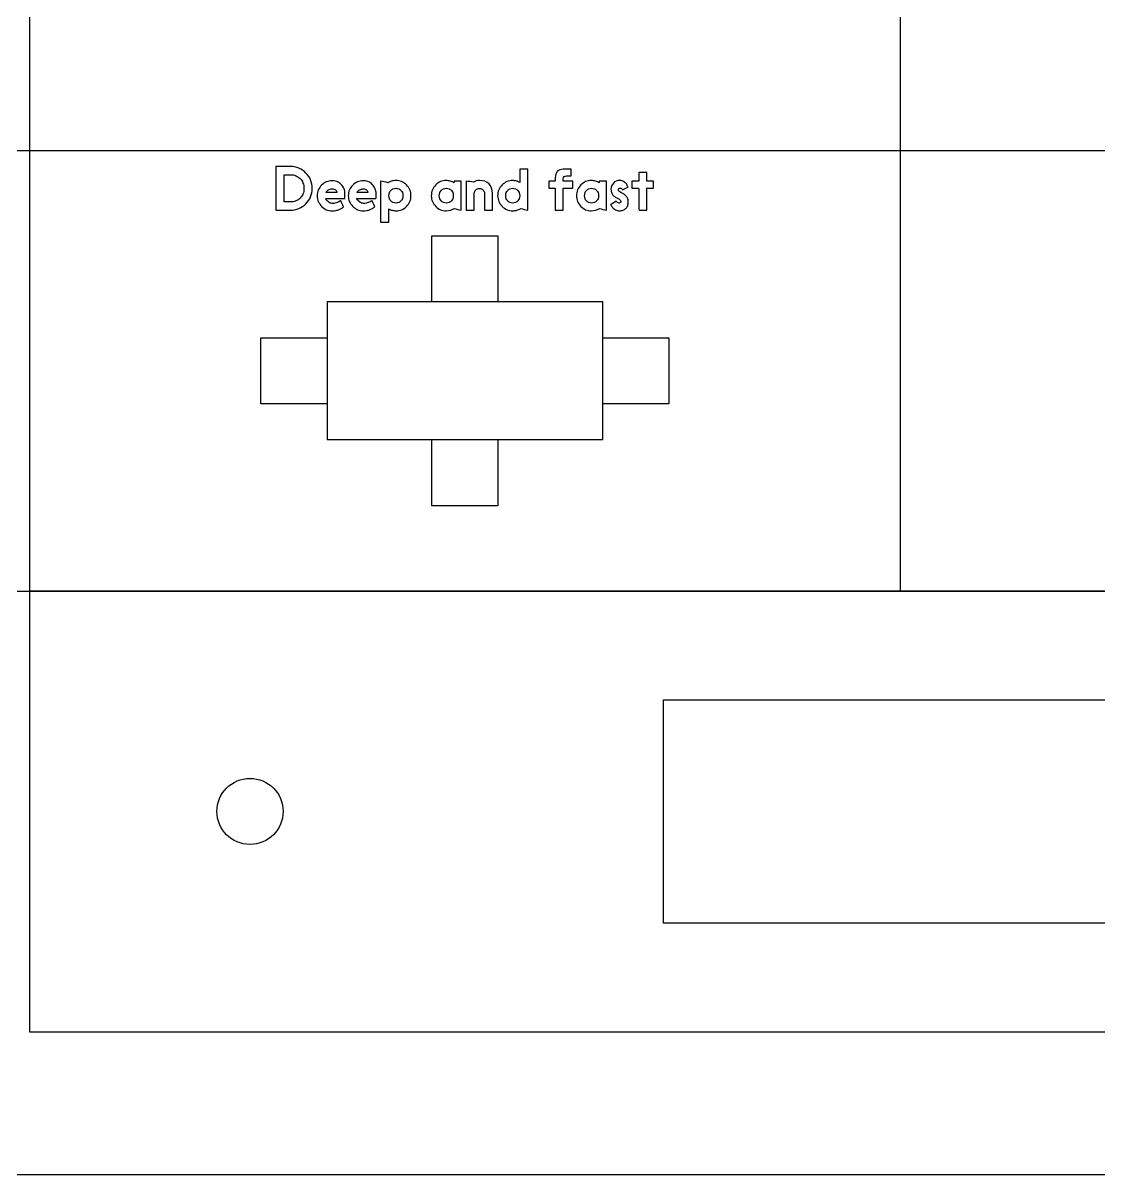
# Model space of a CAD drawing. Header units: millimetres. Extents: x 25 to 322, y 25 to 446.
# Drawn here: x 74.4 to 172, y 25 to 129.6 of the extents above; entities that cross this region are included whole.
import ezdxf

# ---------------------------------------------------------------- set-up
doc = ezdxf.new("R2010")
doc.units = ezdxf.units.MM
doc.header["$MEASUREMENT"] = 0
doc.layers.add('CNC tabs', color=254, linetype='Continuous', true_color=0xbfbfff)
doc.layers.add('Work layer', color=254, linetype='Continuous', true_color=0xdddddd)

msp = doc.modelspace()

# ---------------------------------------------------------------- linework, layer by layer
at = {"layer": 'CNC tabs'}
for points in [[(111.5, 104.25, -8), (111.5, 107.25, -8), (111.5, 110.25, -8)], [(111.5, 110.25, -8), (111.5, 110.25, -10), (111.5, 110.25, -12)], [(111.5, 104.25, -12), (111.5, 107.25, -12), (111.5, 110.25, -12)], [(111.5, 110.25, -8), (114.5, 110.25, -8), (117.5, 110.25, -8)], [(111.5, 110.25, -12), (114.5, 110.25, -12), (117.5, 110.25, -12)], [(117.5, 110.25, -8), (117.5, 110.25, -10), (117.5, 110.25, -12)], [(117.5, 110.25, -8), (117.5, 107.25, -8), (117.5, 104.25, -8)], [(117.5, 110.25, -12), (117.5, 107.25, -12), (117.5, 104.25, -12)], [(111.5, 104.25, -8), (111.5, 104.25, -10), (111.5, 104.25, -12)], [(117.5, 104.25, -8), (114.5, 104.25, -8), (111.5, 104.25, -8)], [(117.5, 104.25, -12), (114.5, 104.25, -12), (111.5, 104.25, -12)], [(117.5, 104.25, -8), (117.5, 104.25, -10), (117.5, 104.25, -12)], [(96, 95, -8), (96, 98, -8), (96, 101, -8)], [(96, 101, -8), (96, 101, -10), (96, 101, -12)], [(96, 95, -12), (96, 98, -12), (96, 101, -12)], [(96, 101, -8), (99, 101, -8), (102, 101, -8)], [(96, 101, -12), (99, 101, -12), (102, 101, -12)], [(102, 101, -8), (102, 101, -10), (102, 101, -12)], [(102, 101, -8), (102, 98, -8), (102, 95, -8)], [(102, 101, -12), (102, 98, -12), (102, 95, -12)], [(127, 95, -8), (127, 98, -8), (127, 101, -8)], [(127, 101, -8), (127, 101, -10), (127, 101, -12)], [(127, 95, -12), (127, 98, -12), (127, 101, -12)], [(127, 101, -8), (130, 101, -8), (133, 101, -8)], [(127, 101, -12), (130, 101, -12), (133, 101, -12)], [(133, 101, -8), (133, 101, -10), (133, 101, -12)], [(133, 101, -8), (133, 98, -8), (133, 95, -8)], [(133, 101, -12), (133, 98, -12), (133, 95, -12)], [(96, 95, -8), (96, 95, -10), (96, 95, -12)], [(102, 95, -8), (99, 95, -8), (96, 95, -8)], [(102, 95, -12), (99, 95, -12), (96, 95, -12)], [(102, 95, -8), (102, 95, -10), (102, 95, -12)], [(127, 95, -8), (127, 95, -10), (127, 95, -12)], [(133, 95, -8), (130, 95, -8), (127, 95, -8)], [(133, 95, -12), (130, 95, -12), (127, 95, -12)], [(133, 95, -8), (133, 95, -10), (133, 95, -12)], [(111.5, 85.75, -8), (111.5, 88.75, -8), (111.5, 91.75, -8)], [(111.5, 91.75, -8), (111.5, 91.75, -10), (111.5, 91.75, -12)], [(111.5, 85.75, -12), (111.5, 88.75, -12), (111.5, 91.75, -12)], [(111.5, 91.75, -8), (114.5, 91.75, -8), (117.5, 91.75, -8)], [(111.5, 91.75, -12), (114.5, 91.75, -12), (117.5, 91.75, -12)], [(117.5, 91.75, -8), (117.5, 91.75, -10), (117.5, 91.75, -12)], [(117.5, 91.75, -8), (117.5, 88.75, -8), (117.5, 85.75, -8)], [(117.5, 91.75, -12), (117.5, 88.75, -12), (117.5, 85.75, -12)], [(111.5, 85.75, -8), (111.5, 85.75, -10), (111.5, 85.75, -12)], [(117.5, 85.75, -8), (114.5, 85.75, -8), (111.5, 85.75, -8)], [(117.5, 85.75, -12), (114.5, 85.75, -12), (111.5, 85.75, -12)], [(117.5, 85.75, -8), (117.5, 85.75, -10), (117.5, 85.75, -12)]]:
    msp.add_open_spline(points, degree=2, dxfattribs=at)
at = {"layer": 'Work layer'}
for points in [[(75, 392), (75, 38)], [(154, 392), (154, 78)], [(35, 118), (312, 118)], [(35, 78), (312, 78)]]:
    msp.add_lwpolyline(points, dxfattribs=at)
for points in [[(102, 91.75), (127, 91.75), (127, 104.25), (102, 104.25)], [(75, 38), (312, 38), (312, 78), (75, 78)]]:
    msp.add_lwpolyline(points, close=True, dxfattribs=at)
msp.add_circle((95, 58), 3, dxfattribs=at)
msp.add_rational_spline([(25, 28), (25, 25), (28, 25), (173.5, 25), (319, 25), (322, 25), (322, 28), (322, 235), (322, 442), (322, 445), (319, 445), (173.5, 445), (28, 445), (25, 445), (25, 442), (25, 235), (25, 28)], [1, 0.707106781187, 1, 1, 1, 0.707106781187, 1, 1, 1, 0.707106781187, 1, 1, 1, 0.707106781187, 1, 1, 1], degree=2, knots=[0, 0, 0, 4.712389, 4.712389, 295.712389, 295.712389, 300.424778, 300.424778, 714.424778, 714.424778, 719.137167, 719.137167, 1010.137167, 1010.137167, 1014.849556, 1014.849556, 1428.849556, 1428.849556, 1428.849556], dxfattribs=at)
for points, degree, knots in [([(97.35, 116.54), (97.78, 116.54), (98.22, 116.54), (98.65, 116.54), (98.92, 116.54), (99.2, 116.49), (99.42, 116.39), (99.67, 116.27), (99.9, 116.14), (100.08, 115.94), (100.25, 115.77), (100.4, 115.57), (100.5, 115.32), (100.6, 115.09), (100.65, 114.82), (100.65, 114.54), (100.65, 114.27), (100.6, 114.02), (100.5, 113.79), (100.4, 113.54), (100.25, 113.34), (100.08, 113.14), (99.9, 112.97), (99.67, 112.82), (99.42, 112.72), (99.2, 112.62), (98.92, 112.57), (98.65, 112.57), (98.22, 112.57), (97.78, 112.57), (97.35, 112.57), (97.35, 113.89), (97.35, 115.22), (97.35, 116.54)], 3, [0, 0, 0, 0, 1, 1, 1, 2, 2, 2, 3, 3, 3, 4, 4, 4, 5, 5, 5, 6, 6, 6, 7, 7, 7, 8, 8, 8, 9, 9, 9, 10, 10, 10, 11, 11, 11, 11]), ([(120.22, 112.57), (120, 112.62), (119.78, 112.67), (119.55, 112.72), (119.45, 112.64), (119.35, 112.62), (119.22, 112.57), (119.12, 112.54), (118.97, 112.52), (118.85, 112.52), (118.65, 112.52), (118.47, 112.54), (118.33, 112.62), (118.15, 112.69), (118, 112.79), (117.88, 112.92), (117.75, 113.04), (117.65, 113.19), (117.58, 113.37), (117.53, 113.52), (117.47, 113.69), (117.47, 113.89), (117.47, 114.07), (117.5, 114.24), (117.58, 114.42), (117.65, 114.59), (117.75, 114.74), (117.88, 114.87), (118, 114.99), (118.15, 115.09), (118.3, 115.17), (118.47, 115.22), (118.65, 115.27), (118.83, 115.27), (118.95, 115.27), (119.08, 115.24), (119.17, 115.22), (119.28, 115.19), (119.38, 115.14), (119.47, 115.09), (119.47, 115.49), (119.47, 115.89), (119.47, 116.29), (119.72, 116.29), (119.97, 116.29), (120.22, 116.29), (120.22, 115.05), (120.22, 113.81), (120.22, 112.57)], 3, [0, 0, 0, 0, 1, 1, 1, 2, 2, 2, 3, 3, 3, 4, 4, 4, 5, 5, 5, 6, 6, 6, 7, 7, 7, 8, 8, 8, 9, 9, 9, 10, 10, 10, 11, 11, 11, 12, 12, 12, 13, 13, 13, 14, 14, 14, 15, 15, 15, 16, 16, 16, 16]), ([(122.7, 115.52), (122.7, 115.77), (122.75, 115.94), (122.88, 116.09), (123, 116.22), (123.17, 116.29), (123.42, 116.29), (123.67, 116.29), (123.91, 116.29), (124.15, 116.29), (124.15, 116.09), (124.15, 115.89), (124.15, 115.69), (124.01, 115.69), (123.87, 115.69), (123.72, 115.69), (123.62, 115.69), (123.55, 115.67), (123.5, 115.64), (123.45, 115.59), (123.42, 115.54), (123.42, 115.42), (123.42, 115.35), (123.42, 115.28), (123.42, 115.22), (123.72, 115.22), (124.01, 115.22), (124.3, 115.22), (124.3, 115), (124.3, 114.78), (124.3, 114.57), (124.01, 114.57), (123.72, 114.57), (123.42, 114.57), (123.42, 113.9), (123.42, 113.23), (123.42, 112.57), (123.18, 112.57), (122.94, 112.57), (122.7, 112.57), (122.7, 113.23), (122.7, 113.9), (122.7, 114.57), (122.51, 114.57), (122.32, 114.57), (122.12, 114.57), (122.12, 114.78), (122.12, 115), (122.12, 115.22), (122.32, 115.22), (122.51, 115.22), (122.7, 115.22), (122.7, 115.32), (122.7, 115.42), (122.7, 115.52)], 3, [0, 0, 0, 0, 1, 1, 1, 2, 2, 2, 3, 3, 3, 4, 4, 4, 5, 5, 5, 6, 6, 6, 7, 7, 7, 8, 8, 8, 9, 9, 9, 10, 10, 10, 11, 11, 11, 12, 12, 12, 13, 13, 13, 14, 14, 14, 15, 15, 15, 16, 16, 16, 17, 17, 17, 18, 18, 18, 18]), ([(98.65, 113.32), (98.83, 113.32), (99, 113.34), (99.15, 113.42), (99.3, 113.47), (99.42, 113.54), (99.55, 113.67), (99.65, 113.77), (99.75, 113.89), (99.8, 114.04), (99.88, 114.19), (99.9, 114.37), (99.9, 114.54), (99.9, 114.74), (99.88, 114.89), (99.8, 115.04), (99.75, 115.22), (99.67, 115.34), (99.55, 115.44), (99.45, 115.54), (99.33, 115.64), (99.17, 115.69), (99.03, 115.77), (98.85, 115.79), (98.67, 115.79), (98.49, 115.79), (98.31, 115.79), (98.12, 115.79), (98.1, 115.79), (98.1, 115.77), (98.1, 115.77), (98.1, 114.96), (98.1, 114.15), (98.1, 113.34), (98.1, 113.32), (98.1, 113.32), (98.12, 113.32), (98.3, 113.32), (98.48, 113.32), (98.65, 113.32)], 3, [0, 0, 0, 0, 1, 1, 1, 2, 2, 2, 3, 3, 3, 4, 4, 4, 5, 5, 5, 6, 6, 6, 7, 7, 7, 8, 8, 8, 9, 9, 9, 10, 10, 10, 11, 11, 11, 12, 12, 12, 13, 13, 13, 13]), ([(102.47, 113.19), (102.65, 113.19), (102.78, 113.22), (102.9, 113.27), (103.03, 113.32), (103.12, 113.37), (103.22, 113.42), (103.23, 113.42), (103.24, 113.42), (103.25, 113.42), (103.33, 113.24), (103.42, 113.07), (103.5, 112.89), (103.42, 112.82), (103.35, 112.77), (103.28, 112.72), (103.2, 112.67), (103.1, 112.64), (103.03, 112.62), (102.92, 112.57), (102.83, 112.57), (102.75, 112.54), (102.65, 112.52), (102.55, 112.52), (102.47, 112.52), (102.28, 112.52), (102.1, 112.54), (101.92, 112.62), (101.78, 112.69), (101.62, 112.79), (101.5, 112.92), (101.38, 113.04), (101.28, 113.19), (101.2, 113.34), (101.12, 113.52), (101.1, 113.69), (101.1, 113.89), (101.1, 114.07), (101.12, 114.24), (101.2, 114.42), (101.28, 114.59), (101.38, 114.72), (101.5, 114.84), (101.62, 114.97), (101.78, 115.07), (101.92, 115.14), (102.1, 115.19), (102.28, 115.24), (102.45, 115.24), (102.67, 115.24), (102.85, 115.19), (103, 115.12), (103.15, 115.04), (103.25, 114.94), (103.35, 114.82), (103.45, 114.69), (103.53, 114.57), (103.58, 114.42), (103.62, 114.27), (103.62, 114.12), (103.62, 113.97), (103.62, 113.84), (103.62, 113.74), (103.6, 113.64), (103.03, 113.64), (102.47, 113.64), (101.9, 113.64), (101.9, 113.64), (101.88, 113.64), (101.88, 113.62), (101.92, 113.49), (102, 113.39), (102.12, 113.32), (102.22, 113.24), (102.33, 113.19), (102.47, 113.19)], 3, [0, 0, 0, 0, 1, 1, 1, 2, 2, 2, 3, 3, 3, 4, 4, 4, 5, 5, 5, 6, 6, 6, 7, 7, 7, 8, 8, 8, 9, 9, 9, 10, 10, 10, 11, 11, 11, 12, 12, 12, 13, 13, 13, 14, 14, 14, 15, 15, 15, 16, 16, 16, 17, 17, 17, 18, 18, 18, 19, 19, 19, 20, 20, 20, 21, 21, 21, 22, 22, 22, 23, 23, 23, 24, 24, 24, 25, 25, 25, 25]), ([(105.3, 113.19), (105.47, 113.19), (105.6, 113.22), (105.72, 113.27), (105.85, 113.32), (105.95, 113.37), (106.05, 113.42), (106.06, 113.42), (106.07, 113.42), (106.08, 113.42), (106.16, 113.24), (106.24, 113.07), (106.33, 112.89), (106.25, 112.82), (106.17, 112.77), (106.1, 112.72), (106.03, 112.67), (105.92, 112.64), (105.85, 112.62), (105.75, 112.57), (105.65, 112.57), (105.58, 112.54), (105.47, 112.52), (105.38, 112.52), (105.3, 112.52), (105.1, 112.52), (104.92, 112.54), (104.75, 112.62), (104.6, 112.69), (104.45, 112.79), (104.33, 112.92), (104.2, 113.04), (104.1, 113.19), (104.03, 113.34), (103.95, 113.52), (103.92, 113.69), (103.92, 113.89), (103.92, 114.07), (103.95, 114.24), (104.03, 114.42), (104.1, 114.59), (104.2, 114.72), (104.33, 114.84), (104.45, 114.97), (104.6, 115.07), (104.75, 115.14), (104.92, 115.19), (105.1, 115.24), (105.28, 115.24), (105.5, 115.24), (105.67, 115.19), (105.83, 115.12), (105.97, 115.04), (106.08, 114.94), (106.17, 114.82), (106.28, 114.69), (106.35, 114.57), (106.4, 114.42), (106.45, 114.27), (106.45, 114.12), (106.45, 113.97), (106.45, 113.84), (106.45, 113.74), (106.42, 113.64), (105.86, 113.64), (105.29, 113.64), (104.72, 113.64), (104.72, 113.64), (104.7, 113.64), (104.7, 113.62), (104.75, 113.49), (104.83, 113.39), (104.95, 113.32), (105.05, 113.24), (105.15, 113.19), (105.3, 113.19)], 3, [0, 0, 0, 0, 1, 1, 1, 2, 2, 2, 3, 3, 3, 4, 4, 4, 5, 5, 5, 6, 6, 6, 7, 7, 7, 8, 8, 8, 9, 9, 9, 10, 10, 10, 11, 11, 11, 12, 12, 12, 13, 13, 13, 14, 14, 14, 15, 15, 15, 16, 16, 16, 17, 17, 17, 18, 18, 18, 19, 19, 19, 20, 20, 20, 21, 21, 21, 22, 22, 22, 23, 23, 23, 24, 24, 24, 25, 25, 25, 25]), ([(106.85, 115.22), (107.08, 115.17), (107.3, 115.12), (107.53, 115.07), (107.62, 115.12), (107.72, 115.17), (107.85, 115.22), (107.97, 115.24), (108.1, 115.27), (108.22, 115.27), (108.42, 115.27), (108.6, 115.22), (108.75, 115.17), (108.92, 115.09), (109.08, 114.99), (109.2, 114.87), (109.33, 114.74), (109.42, 114.59), (109.5, 114.42), (109.58, 114.24), (109.6, 114.07), (109.6, 113.89), (109.6, 113.69), (109.58, 113.52), (109.5, 113.37), (109.42, 113.19), (109.33, 113.04), (109.2, 112.92), (109.08, 112.79), (108.95, 112.69), (108.78, 112.62), (108.6, 112.54), (108.42, 112.52), (108.25, 112.52), (108.12, 112.52), (108.03, 112.54), (107.9, 112.57), (107.8, 112.59), (107.7, 112.62), (107.6, 112.69), (107.6, 112.29), (107.6, 111.89), (107.6, 111.49), (107.35, 111.49), (107.1, 111.49), (106.85, 111.49), (106.85, 112.73), (106.85, 113.98), (106.85, 115.22)], 3, [0, 0, 0, 0, 1, 1, 1, 2, 2, 2, 3, 3, 3, 4, 4, 4, 5, 5, 5, 6, 6, 6, 7, 7, 7, 8, 8, 8, 9, 9, 9, 10, 10, 10, 11, 11, 11, 12, 12, 12, 13, 13, 13, 14, 14, 14, 15, 15, 15, 16, 16, 16, 16]), ([(111.45, 113.89), (111.45, 114.07), (111.47, 114.24), (111.55, 114.42), (111.62, 114.59), (111.72, 114.74), (111.85, 114.87), (111.97, 114.99), (112.12, 115.09), (112.28, 115.17), (112.45, 115.22), (112.62, 115.27), (112.8, 115.27), (112.92, 115.27), (113.05, 115.24), (113.17, 115.22), (113.3, 115.17), (113.4, 115.12), (113.5, 115.07), (113.51, 115.12), (113.52, 115.17), (113.53, 115.22), (113.74, 115.22), (113.96, 115.22), (114.17, 115.22), (114.17, 114.33), (114.17, 113.45), (114.17, 112.57), (113.96, 112.62), (113.74, 112.67), (113.53, 112.72), (113.3, 112.59), (113.08, 112.52), (112.8, 112.52), (112.62, 112.52), (112.45, 112.54), (112.28, 112.62), (112.12, 112.69), (111.97, 112.79), (111.85, 112.92), (111.72, 113.04), (111.62, 113.19), (111.55, 113.37), (111.47, 113.52), (111.45, 113.69), (111.45, 113.89)], 3, [0, 0, 0, 0, 1, 1, 1, 2, 2, 2, 3, 3, 3, 4, 4, 4, 5, 5, 5, 6, 6, 6, 7, 7, 7, 8, 8, 8, 9, 9, 9, 10, 10, 10, 11, 11, 11, 12, 12, 12, 13, 13, 13, 14, 14, 14, 15, 15, 15, 15]), ([(114.62, 115.22), (114.84, 115.18), (115.06, 115.15), (115.28, 115.12), (115.35, 115.17), (115.45, 115.22), (115.53, 115.24), (115.62, 115.24), (115.72, 115.27), (115.83, 115.27), (116.2, 115.27), (116.47, 115.17), (116.7, 114.97), (116.9, 114.74), (117, 114.47), (117, 114.09), (117, 113.58), (117, 113.08), (117, 112.57), (116.76, 112.57), (116.52, 112.57), (116.28, 112.57), (116.28, 113.08), (116.28, 113.58), (116.28, 114.09), (116.28, 114.22), (116.22, 114.32), (116.15, 114.42), (116.05, 114.49), (115.95, 114.54), (115.83, 114.54), (115.7, 114.54), (115.58, 114.49), (115.5, 114.42), (115.4, 114.34), (115.35, 114.24), (115.35, 114.12), (115.35, 113.6), (115.35, 113.08), (115.35, 112.57), (115.11, 112.57), (114.87, 112.57), (114.62, 112.57), (114.62, 113.45), (114.62, 114.33), (114.62, 115.22)], 3, [0, 0, 0, 0, 1, 1, 1, 2, 2, 2, 3, 3, 3, 4, 4, 4, 5, 5, 5, 6, 6, 6, 7, 7, 7, 8, 8, 8, 9, 9, 9, 10, 10, 10, 11, 11, 11, 12, 12, 12, 13, 13, 13, 14, 14, 14, 15, 15, 15, 15]), ([(124.62, 113.89), (124.62, 114.07), (124.65, 114.24), (124.72, 114.42), (124.8, 114.59), (124.9, 114.74), (125.03, 114.87), (125.15, 114.99), (125.3, 115.09), (125.45, 115.17), (125.62, 115.22), (125.8, 115.27), (125.97, 115.27), (126.1, 115.27), (126.22, 115.24), (126.35, 115.22), (126.47, 115.17), (126.58, 115.12), (126.67, 115.07), (126.68, 115.12), (126.69, 115.17), (126.7, 115.22), (126.92, 115.22), (127.13, 115.22), (127.35, 115.22), (127.35, 114.33), (127.35, 113.45), (127.35, 112.57), (127.13, 112.62), (126.92, 112.67), (126.7, 112.72), (126.47, 112.59), (126.25, 112.52), (125.97, 112.52), (125.8, 112.52), (125.62, 112.54), (125.45, 112.62), (125.3, 112.69), (125.15, 112.79), (125.03, 112.92), (124.9, 113.04), (124.8, 113.19), (124.72, 113.37), (124.65, 113.52), (124.62, 113.69), (124.62, 113.89)], 3, [0, 0, 0, 0, 1, 1, 1, 2, 2, 2, 3, 3, 3, 4, 4, 4, 5, 5, 5, 6, 6, 6, 7, 7, 7, 8, 8, 8, 9, 9, 9, 10, 10, 10, 11, 11, 11, 12, 12, 12, 13, 13, 13, 14, 14, 14, 15, 15, 15, 15]), ([(128.22, 113.39), (128.28, 113.37), (128.32, 113.32), (128.35, 113.27), (128.38, 113.24), (128.43, 113.22), (128.5, 113.22), (128.53, 113.22), (128.57, 113.22), (128.6, 113.27), (128.62, 113.29), (128.65, 113.32), (128.65, 113.37), (128.65, 113.42), (128.62, 113.49), (128.57, 113.52), (128.5, 113.57), (128.45, 113.62), (128.4, 113.64), (128.38, 113.64), (128.38, 113.64), (128.35, 113.67), (128.3, 113.67), (128.25, 113.72), (128.18, 113.74), (128.1, 113.79), (128.05, 113.84), (127.97, 113.89), (127.92, 113.97), (127.88, 114.04), (127.83, 114.12), (127.78, 114.22), (127.75, 114.32), (127.75, 114.47), (127.75, 114.69), (127.83, 114.89), (127.97, 115.04), (128.1, 115.19), (128.3, 115.27), (128.55, 115.27), (128.7, 115.27), (128.82, 115.22), (128.9, 115.17), (129, 115.09), (129.07, 115.04), (129.15, 114.97), (129.2, 114.87), (129.25, 114.77), (129.3, 114.67), (129.13, 114.58), (128.97, 114.5), (128.8, 114.42), (128.78, 114.47), (128.75, 114.49), (128.72, 114.54), (128.68, 114.57), (128.62, 114.57), (128.57, 114.57), (128.55, 114.57), (128.5, 114.57), (128.47, 114.54), (128.45, 114.52), (128.43, 114.47), (128.43, 114.44), (128.43, 114.37), (128.45, 114.34), (128.5, 114.29), (128.53, 114.27), (128.6, 114.22), (128.65, 114.19), (128.72, 114.14), (128.8, 114.09), (128.88, 114.07), (128.95, 114.02), (129.03, 113.97), (129.1, 113.89), (129.15, 113.84), (129.22, 113.74), (129.25, 113.67), (129.3, 113.57), (129.32, 113.44), (129.32, 113.32), (129.32, 113.19), (129.3, 113.09), (129.28, 112.99), (129.22, 112.89), (129.18, 112.82), (129.1, 112.74), (129.03, 112.67), (128.95, 112.62), (128.85, 112.57), (128.75, 112.54), (128.65, 112.52), (128.55, 112.52), (128.4, 112.52), (128.28, 112.54), (128.15, 112.62), (128.05, 112.67), (127.97, 112.74), (127.9, 112.82), (127.83, 112.89), (127.78, 112.99), (127.72, 113.09), (127.89, 113.19), (128.06, 113.29), (128.22, 113.39)], 3, [0, 0, 0, 0, 1, 1, 1, 2, 2, 2, 3, 3, 3, 4, 4, 4, 5, 5, 5, 6, 6, 6, 7, 7, 7, 8, 8, 8, 9, 9, 9, 10, 10, 10, 11, 11, 11, 12, 12, 12, 13, 13, 13, 14, 14, 14, 15, 15, 15, 16, 16, 16, 17, 17, 17, 18, 18, 18, 19, 19, 19, 20, 20, 20, 21, 21, 21, 22, 22, 22, 23, 23, 23, 24, 24, 24, 25, 25, 25, 26, 26, 26, 27, 27, 27, 28, 28, 28, 29, 29, 29, 30, 30, 30, 31, 31, 31, 32, 32, 32, 33, 33, 33, 34, 34, 34, 35, 35, 35, 35]), ([(130.28, 115.99), (130.64, 115.99), (131, 115.99), (131, 115.6), (131, 115.22), (131.3, 115.22), (131.6, 115.22), (131.6, 114.89), (131.6, 114.57), (131.3, 114.57), (131, 114.57), (131, 113.57), (131, 112.57), (130.64, 112.57), (130.28, 112.57), (130.28, 113.57), (130.28, 114.57), (129.96, 114.57), (129.65, 114.57), (129.65, 114.89), (129.65, 115.22), (129.96, 115.22), (130.28, 115.22), (130.28, 115.6), (130.28, 115.99)], 2, [0, 0, 0, 1, 1, 2, 2, 3, 3, 4, 4, 5, 5, 6, 6, 7, 7, 8, 8, 9, 9, 10, 10, 11, 11, 12, 12, 12]), ([(102.45, 114.52), (102.33, 114.52), (102.22, 114.49), (102.12, 114.42), (102.03, 114.37), (101.95, 114.29), (101.9, 114.19), (101.9, 114.17), (101.9, 114.17), (101.92, 114.17), (102.23, 114.17), (102.54, 114.17), (102.85, 114.17), (102.88, 114.17), (102.88, 114.17), (102.88, 114.17), (102.88, 114.27), (102.85, 114.34), (102.75, 114.42), (102.67, 114.47), (102.58, 114.52), (102.45, 114.52)], 3, [0, 0, 0, 0, 1.285714, 1.285714, 1.285714, 2.571429, 2.571429, 2.571429, 3.857143, 3.857143, 3.857143, 5.142857, 5.142857, 5.142857, 6.428571, 6.428571, 6.428571, 7.714286, 7.714286, 7.714286, 9, 9, 9, 9]), ([(105.28, 114.52), (105.15, 114.52), (105.05, 114.49), (104.95, 114.42), (104.85, 114.37), (104.78, 114.29), (104.72, 114.19), (104.72, 114.17), (104.72, 114.17), (104.75, 114.17), (105.06, 114.17), (105.37, 114.17), (105.67, 114.17), (105.7, 114.17), (105.7, 114.17), (105.7, 114.17), (105.7, 114.27), (105.67, 114.34), (105.58, 114.42), (105.5, 114.47), (105.4, 114.52), (105.28, 114.52)], 3, [0, 0, 0, 0, 1.285714, 1.285714, 1.285714, 2.571429, 2.571429, 2.571429, 3.857143, 3.857143, 3.857143, 5.142857, 5.142857, 5.142857, 6.428571, 6.428571, 6.428571, 7.714286, 7.714286, 7.714286, 9, 9, 9, 9]), ([(108.88, 113.89), (108.88, 113.99), (108.85, 114.07), (108.83, 114.17), (108.8, 114.24), (108.75, 114.32), (108.7, 114.37), (108.62, 114.44), (108.58, 114.47), (108.5, 114.52), (108.4, 114.54), (108.33, 114.57), (108.25, 114.57), (108.15, 114.57), (108.08, 114.54), (107.97, 114.52), (107.9, 114.47), (107.85, 114.44), (107.78, 114.37), (107.72, 114.32), (107.67, 114.24), (107.65, 114.17), (107.62, 114.07), (107.6, 113.99), (107.6, 113.89), (107.6, 113.79), (107.62, 113.72), (107.65, 113.62), (107.67, 113.54), (107.72, 113.47), (107.78, 113.42), (107.85, 113.34), (107.9, 113.29), (107.97, 113.27), (108.08, 113.24), (108.15, 113.22), (108.25, 113.22), (108.33, 113.22), (108.4, 113.24), (108.5, 113.27), (108.58, 113.29), (108.62, 113.34), (108.7, 113.42), (108.75, 113.47), (108.8, 113.54), (108.83, 113.62), (108.85, 113.72), (108.88, 113.79), (108.88, 113.89)], 3, [0, 0, 0, 0, 1, 1, 1, 2, 2, 2, 3, 3, 3, 4, 4, 4, 5, 5, 5, 6, 6, 6, 7, 7, 7, 8, 8, 8, 9, 9, 9, 10, 10, 10, 11, 11, 11, 12, 12, 12, 13, 13, 13, 14, 14, 14, 15, 15, 15, 16, 16, 16, 16]), ([(112.17, 113.89), (112.17, 113.79), (112.2, 113.72), (112.22, 113.62), (112.25, 113.54), (112.3, 113.47), (112.35, 113.42), (112.42, 113.34), (112.47, 113.29), (112.55, 113.27), (112.65, 113.24), (112.72, 113.22), (112.83, 113.22), (112.9, 113.22), (112.97, 113.24), (113.08, 113.27), (113.15, 113.29), (113.2, 113.34), (113.28, 113.42), (113.33, 113.47), (113.38, 113.54), (113.4, 113.62), (113.42, 113.72), (113.45, 113.79), (113.45, 113.89), (113.45, 113.99), (113.42, 114.07), (113.4, 114.17), (113.38, 114.24), (113.33, 114.32), (113.28, 114.37), (113.2, 114.44), (113.15, 114.47), (113.08, 114.52), (112.97, 114.54), (112.9, 114.57), (112.83, 114.57), (112.72, 114.57), (112.65, 114.54), (112.55, 114.52), (112.47, 114.47), (112.42, 114.44), (112.35, 114.37), (112.3, 114.32), (112.25, 114.24), (112.22, 114.17), (112.2, 114.07), (112.17, 113.99), (112.17, 113.89)], 3, [0, 0, 0, 0, 1, 1, 1, 2, 2, 2, 3, 3, 3, 4, 4, 4, 5, 5, 5, 6, 6, 6, 7, 7, 7, 8, 8, 8, 9, 9, 9, 10, 10, 10, 11, 11, 11, 12, 12, 12, 13, 13, 13, 14, 14, 14, 15, 15, 15, 16, 16, 16, 16]), ([(118.2, 113.89), (118.2, 113.79), (118.22, 113.72), (118.25, 113.62), (118.28, 113.54), (118.33, 113.47), (118.38, 113.42), (118.45, 113.34), (118.5, 113.29), (118.58, 113.27), (118.67, 113.24), (118.75, 113.22), (118.85, 113.22), (118.92, 113.22), (119, 113.24), (119.1, 113.27), (119.17, 113.29), (119.22, 113.34), (119.3, 113.42), (119.35, 113.47), (119.4, 113.54), (119.42, 113.62), (119.45, 113.72), (119.47, 113.79), (119.47, 113.89), (119.47, 113.99), (119.45, 114.07), (119.42, 114.17), (119.4, 114.24), (119.35, 114.32), (119.3, 114.37), (119.22, 114.44), (119.17, 114.47), (119.1, 114.52), (119, 114.54), (118.92, 114.57), (118.85, 114.57), (118.75, 114.57), (118.67, 114.54), (118.58, 114.52), (118.5, 114.47), (118.45, 114.44), (118.38, 114.37), (118.33, 114.32), (118.28, 114.24), (118.25, 114.17), (118.22, 114.07), (118.2, 113.99), (118.2, 113.89)], 3, [0, 0, 0, 0, 1, 1, 1, 2, 2, 2, 3, 3, 3, 4, 4, 4, 5, 5, 5, 6, 6, 6, 7, 7, 7, 8, 8, 8, 9, 9, 9, 10, 10, 10, 11, 11, 11, 12, 12, 12, 13, 13, 13, 14, 14, 14, 15, 15, 15, 16, 16, 16, 16]), ([(125.35, 113.89), (125.35, 113.79), (125.38, 113.72), (125.4, 113.62), (125.42, 113.54), (125.47, 113.47), (125.53, 113.42), (125.6, 113.34), (125.65, 113.29), (125.72, 113.27), (125.83, 113.24), (125.9, 113.22), (126, 113.22), (126.08, 113.22), (126.15, 113.24), (126.25, 113.27), (126.33, 113.29), (126.38, 113.34), (126.45, 113.42), (126.5, 113.47), (126.55, 113.54), (126.58, 113.62), (126.6, 113.72), (126.62, 113.79), (126.62, 113.89), (126.62, 113.99), (126.6, 114.07), (126.58, 114.17), (126.55, 114.24), (126.5, 114.32), (126.45, 114.37), (126.38, 114.44), (126.33, 114.47), (126.25, 114.52), (126.15, 114.54), (126.08, 114.57), (126, 114.57), (125.9, 114.57), (125.83, 114.54), (125.72, 114.52), (125.65, 114.47), (125.6, 114.44), (125.53, 114.37), (125.47, 114.32), (125.42, 114.24), (125.4, 114.17), (125.38, 114.07), (125.35, 113.99), (125.35, 113.89)], 3, [0, 0, 0, 0, 1, 1, 1, 2, 2, 2, 3, 3, 3, 4, 4, 4, 5, 5, 5, 6, 6, 6, 7, 7, 7, 8, 8, 8, 9, 9, 9, 10, 10, 10, 11, 11, 11, 12, 12, 12, 13, 13, 13, 14, 14, 14, 15, 15, 15, 16, 16, 16, 16])]:
    msp.add_open_spline(points, degree=degree, knots=knots, dxfattribs=at)
for points in [[(132.51, 47.86), (132.51, 58), (132.51, 68.14)], [(132.51, 68.14), (132.51, 68.14, -6), (132.51, 68.14, -12)], [(132.51, 47.86, -12), (132.51, 58, -12), (132.51, 68.14, -12)], [(132.51, 68.14), (193.5, 68.14), (254.49, 68.14)], [(132.51, 68.14, -12), (193.5, 68.14, -12), (254.49, 68.14, -12)], [(132.51, 47.86), (132.51, 47.86, -6), (132.51, 47.86, -12)], [(254.49, 47.86), (193.5, 47.86), (132.51, 47.86)], [(254.49, 47.86, -12), (193.5, 47.86, -12), (132.51, 47.86, -12)]]:
    msp.add_open_spline(points, degree=2, dxfattribs=at)

doc.saveas('drawing.dxf')
